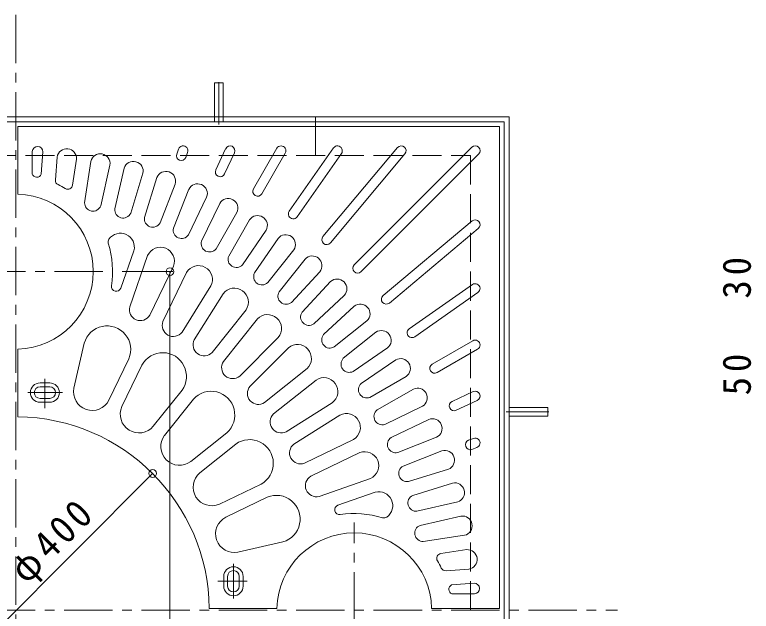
# Model space of a CAD drawing. Units: millimetres at full size, sheet at 1:10, with parts at other scales. Extents: x -1518 to 1779, y -1367 to 1135.
# Drawn here: x -821 to -60, y 518 to 1135 of the extents above; entities that cross this region are included whole.
import ezdxf

# ---------------------------------------------------------------- set-up
doc = ezdxf.new("R2010")
doc.units = ezdxf.units.MM
doc.header["$LTSCALE"] = 10
doc.header["$PDMODE"] = 32
doc.header["$PDSIZE"] = 8
doc.linetypes.add('CHAIN1', pattern=[8, 5, -1, 1, -1])
doc.linetypes.add('DASHED3', pattern=[4, 3, -1])
for name, color, linetype, lineweight in [('0-0_通り芯', 3, 'Continuous', 9), ('0-1_躯体', 2, 'Continuous', 9), ('0-4_その他', 7, 'Continuous', 9), ('1-4_1-4ﾚｲﾔ', 7, 'Continuous', 9)]:
    doc.layers.add(name, color=color, linetype=linetype, lineweight=lineweight)
doc.styles.add('ＭＳ ゴシック', font='')
doc.styles.get('ＭＳ ゴシック').set_extended_font_data('MS Gothic')

msp = doc.modelspace()

# ---------------------------------------------------------------- linework, layer by layer
at = {"layer": '0-0_通り芯'}
for p, q in [((-320, 1019.34), (-818, 1019.34)), ((-818, 1019.34), (-818, 949.32)), ((-320, 1019.34), (-320, 521.34)), ((-348.54, 997.88), (-469.98, 876.43)), ((-803, 993.62), (-803, 970.27)), ((-792.01, 993.21), (-793.75, 969.93)), ((-651.81, 996.05), (-653.69, 990.9)), ((-642.42, 992.63), (-644.29, 987.48)), ((-603.04, 996.45), (-613.22, 974.61)), ((-593.97, 992.23), (-604.16, 970.38)), ((-550.09, 996.84), (-574.33, 954.85)), ((-541.43, 991.84), (-565.67, 949.85)), ((-491.5, 997.21), (-537.31, 931.79)), ((-483.31, 991.47), (-529.12, 926.05)), ((-425.26, 997.55), (-502.44, 905.58)), ((-417.6, 991.13), (-494.78, 899.15)), ((-341.46, 990.81), (-462.91, 869.36)), ((-777.37, 987.81), (-779.14, 964.18)), ((-757.32, 985.55), (-761.34, 958.82)), ((-742.48, 983.32), (-748.92, 940.62)), ((-722.65, 979.56), (-732.26, 937.47)), ((-708.03, 976.22), (-717.63, 934.13)), ((-688.53, 971), (-701.26, 929.74)), ((-674.2, 966.58), (-686.92, 925.32)), ((-655.14, 959.91), (-670.92, 919.72)), ((-641.18, 954.43), (-656.95, 914.24)), ((-622.68, 946.35), (-641.41, 907.45)), ((-609.17, 939.85), (-627.9, 900.95)), ((-591.32, 930.41), (-612.91, 893.02)), ((-578.33, 922.91), (-599.92, 885.52)), ((-348.21, 921.74), (-440.19, 844.57)), ((-341.79, 914.08), (-433.76, 836.9)), ((-561.24, 912.17), (-585.56, 876.5)), ((-548.84, 903.72), (-573.17, 868.05)), ((-532.61, 891.73), (-559.53, 857.98)), ((-697.89, 891.02), (-711.4, 852.42)), ((-683.73, 886.07), (-702.3, 833.01)), ((-520.88, 882.38), (-547.8, 848.63)), ((-657.04, 875.01), (-681.43, 824.37)), ((-643.53, 868.5), (-667.92, 817.86)), ((-505.58, 869.21), (-534.95, 837.56)), ((-618.24, 854.53), (-648.15, 806.93)), ((-494.61, 859.03), (-523.97, 827.38)), ((-347.87, 856.04), (-413.29, 810.23)), ((-605.54, 846.55), (-635.45, 798.95)), ((-342.13, 847.84), (-407.56, 802.03)), ((-480.33, 844.76), (-511.98, 815.39)), ((-470.13, 833.76), (-501.78, 804.4)), ((-581.98, 829.83), (-617.03, 785.88)), ((-570.26, 820.48), (-605.3, 776.53)), ((-456.96, 818.46), (-490.72, 791.55)), ((-548.72, 801.23), (-588.46, 761.48)), ((-447.61, 806.73), (-481.36, 779.82)), ((-749.27, 795.52), (-759.89, 749.01)), ((-347.5, 797.91), (-389.49, 773.67)), ((-818, 789.37), (-818, 719.33)), ((-538.11, 790.63), (-577.86, 750.88)), ((-435.62, 790.5), (-471.29, 766.18)), ((-342.5, 789.25), (-384.49, 765.01)), ((-703.1, 779.37), (-723.81, 736.37)), ((-427.17, 778.1), (-462.84, 753.78)), ((-689.59, 772.86), (-710.29, 729.87)), ((-518.86, 769.09), (-562.81, 734.04)), ((-785, 754.34), (-795, 754.34)), ((-509.51, 757.36), (-553.46, 722.31)), ((-416.43, 761.01), (-453.82, 739.42)), ((-785, 750.34), (-795, 750.34)), ((-648.17, 746.84), (-677.93, 709.53)), ((-408.93, 748.02), (-446.32, 726.43)), ((-347.11, 745.37), (-368.96, 735.18)), ((-785, 738.34), (-795, 738.34)), ((-785, 734.34), (-795, 734.34)), ((-636.44, 737.49), (-666.2, 700.17)), ((-492.79, 733.8), (-540.39, 703.89)), ((-342.89, 736.31), (-364.73, 726.12)), ((-399.5, 730.18), (-438.4, 711.44)), ((-484.81, 721.1), (-532.41, 691.19)), ((-392.99, 716.66), (-431.89, 697.93)), ((-601.86, 702.9), (-639.16, 673.15)), ((-470.84, 695.81), (-521.48, 671.42)), ((-384.91, 698.16), (-425.1, 682.39)), ((-346.71, 696.93), (-351.86, 695.05)), ((-592.5, 691.17), (-629.81, 661.42)), ((-343.29, 687.53), (-348.44, 685.65)), ((-464.33, 682.3), (-514.98, 657.91)), ((-379.44, 684.2), (-419.62, 668.42)), ((-372.77, 665.15), (-414.02, 652.42)), ((-453.27, 655.61), (-506.33, 637.04)), ((-566.48, 649.75), (-609.47, 629.05)), ((-368.35, 650.81), (-409.6, 638.09)), ((-448.32, 641.45), (-486.92, 627.94)), ((-559.97, 636.24), (-602.97, 615.53)), ((-363.12, 631.32), (-405.21, 621.71)), ((-359.78, 616.69), (-401.87, 607.08)), ((-356.03, 596.86), (-398.72, 590.42)), ((-543.82, 590.07), (-590.34, 579.45)), ((-353.79, 582.03), (-380.52, 578)), ((-351.53, 561.97), (-375.16, 560.2)), ((-605, 554.34), (-605, 544.34)), ((-601, 554.34), (-601, 544.34)), ((-589, 554.34), (-589, 544.34)), ((-585, 554.34), (-585, 544.34)), ((-346.14, 547.33), (-369.41, 545.59)), ((-345.72, 536.34), (-369.07, 536.34)), ((-549.98, 521.34), (-620.01, 521.34)), ((-320, 521.34), (-390.03, 521.34))]:
    msp.add_line(p, q, dxfattribs=at)
at = {"layer": '0-0_通り芯', "linetype": 'CHAIN1'}
for p, q in [((-729.99, 869.34), (-910.01, 869.34)), ((-790, 758.62), (-790, 728.33)), ((-771.91, 744.34), (-807.66, 744.34)), ((-470, 428.64), (-470, 610.04)), ((-595, 567.43), (-595, 531.68)), ((-580.72, 549.34), (-611.01, 549.34))]:
    msp.add_line(p, q, dxfattribs=at)
at = {"layer": '0-0_通り芯'}
for centre, radius, start, end in [((-797.51, 993.31), 5.5, 358.93665, 176.77235), ((-647.11, 994.34), 5, 339.99919, 160.00015), ((-598.5, 994.34), 5, 334.99922, 154.99922), ((-545.76, 994.34), 5, 329.99878, 149.99982), ((-487.4, 994.34), 5, 324.99985, 145.00031), ((-421.43, 994.34), 5, 320.0007, 139.99852), ((-345, 994.34), 5, 315.00201, 135.00201), ((-767.39, 986.29), 10.1, 355.82237, 171.29968), ((-732.64, 981.05), 10.1, 351.53619, 167.0135), ((-648.99, 989.19), 5, 160.00015, 339.99919), ((-698.38, 973.23), 10.1, 347.25143, 162.72874), ((-798.31, 972), 5, 200.15434, 335.56192), ((-664.8, 962.87), 10.1, 342.96523, 158.44254), ((-608.69, 972.5), 5, 154.99922, 334.99922), ((-774.16, 963.8), 5, 175.71516, 244.1129), ((-632.09, 950.02), 10.1, 338.67944, 154.15675), ((-820, 869.34), 100, 59.23357, 64.11272), ((-766.29, 959.56), 5, 239.23537, 351.42909), ((-570, 952.35), 5, 150.00124, 329.99878), ((-820, 869.34), 80, 271.43251, 88.56749), ((-600.43, 934.78), 10.1, 334.39337, 149.87068), ((-740.32, 940.47), 8.6, 178.95305, 339.60246), ((-709.07, 933.33), 8.6, 174.66684, 335.31625), ((-533.21, 928.92), 5, 144.99892, 324.9996), ((-678.44, 923.88), 8.6, 170.38066, 331.03008), ((-570, 917.2), 10.1, 330.10834, 145.58565), ((-345, 917.91), 5, 310.00148, 129.9993), ((-648.61, 912.17), 8.6, 166.09579, 326.74521), ((-711.88, 894.63), 14.45, 345.55611, 144.75714), ((-540.96, 897.41), 10.1, 325.82178, 141.29909), ((-719.6, 900.08), 5, 144.75635, 197.02362), ((-619.73, 898.26), 8.6, 161.8093, 322.45871), ((-498.61, 902.36), 5, 140.0007, 319.99852), ((-820, 869.34), 100, 351.63696, 17.02238), ((-670.54, 880.16), 14.45, 339.12807, 155.86943), ((-591.97, 882.23), 8.6, 157.52435, 318.17377), ((-513.49, 875.49), 10.1, 321.53671, 137.01402), ((-466.45, 872.89), 5, 135, 315), ((-631.08, 861.16), 14.45, 332.69882, 149.44019), ((-565.49, 864.18), 8.6, 153.23898, 313.8884), ((-487.75, 851.61), 10.1, 317.27174, 132.74905), ((-716.12, 854.07), 5, 171.63824, 340.71397), ((-345, 851.94), 5, 304.99969, 125.00015), ((-594, 837.86), 14.45, 326.27039, 143.01175), ((-540.43, 844.19), 8.6, 148.95361, 309.60303), ((-436.98, 840.74), 5, 130.00148, 309.9993), ((-691.27, 830.13), 11.4, 165.39037, 329.60803), ((-463.85, 825.85), 10.1, 312.98604, 128.46335), ((-559.76, 810.55), 14.45, 319.84167, 136.58304), ((-516.95, 822.41), 8.6, 144.68369, 305.3331), ((-657.28, 813.76), 11.4, 158.96284, 323.18051), ((-725.71, 788.82), 24.5, 337.32121, 164.12312), ((-441.94, 798.38), 10.1, 308.70032, 124.17763), ((-410.42, 806.13), 5, 125.0004, 305.00108), ((-495.15, 798.91), 8.6, 140.39798, 301.04739), ((-625.34, 793.69), 11.4, 152.53371, 316.75137), ((-528.79, 779.58), 14.45, 313.41658, 130.15794), ((-345, 793.58), 5, 300.00018, 120.00122), ((-668.11, 761.08), 24.5, 324.46439, 151.2663), ((-475.17, 773.85), 8.6, 136.11226, 296.76167), ((-422.14, 769.34), 10.1, 304.41461, 119.89192), ((-595.84, 770.17), 11.4, 146.10472, 310.32239), ((-386.99, 769.34), 5, 120.00122, 299.99876), ((-795, 744.34), 10, 90, 270), ((-785, 744.34), 10, 270, 90), ((-501.49, 745.34), 14.45, 306.98801, 123.72937), ((-795, 744.34), 6, 90, 270), ((-785, 744.34), 6, 270, 90), ((-740.96, 745.21), 19.3, 168.66425, 332.74161), ((-569.17, 743.5), 11.4, 139.67731, 303.89497), ((-457.11, 747.37), 8.6, 131.82655, 292.47597), ((-404.57, 738.91), 10.1, 300.12889, 115.6062), ((-618.12, 721.22), 24.5, 311.59117, 138.39308), ((-345, 740.84), 5, 295.00078, 115.00078), ((-366.85, 730.65), 5, 115.00078, 295.00078), ((-692.69, 721.96), 19.3, 155.80695, 319.88431), ((-441.08, 719.61), 8.6, 127.54083, 288.19025), ((-820, 519.34), 200, 0.57295, 89.42705), ((-545.65, 714.01), 11.4, 133.24873, 297.4664), ((-478.18, 708.26), 14.45, 300.55943, 117.3008), ((-389.32, 707.25), 10.1, 295.84319, 111.3205), ((-650.79, 688.55), 19.3, 142.97269, 307.05005), ((-578.26, 671.24), 24.5, 298.73402, 125.53593), ((-427.17, 690.74), 8.6, 123.25513, 283.90454), ((-350.15, 690.35), 5, 110.00081, 289.99985), ((-345, 692.23), 5, 289.99985, 110.00081), ((-525.58, 682.06), 11.4, 126.82016, 291.03783), ((-459.18, 668.8), 14.45, 294.13086, 110.87222), ((-376.48, 674.54), 10.1, 291.55746, 107.03477), ((-415.46, 660.9), 8.6, 118.96941, 279.61882), ((-617.38, 646.66), 19.3, 130.11554, 294.1929), ((-509.21, 648.08), 11.4, 120.39159, 284.60925), ((-366.12, 640.96), 10.1, 287.27176, 102.74907), ((-444.71, 627.46), 14.45, 305.24261, 104.44365), ((-550.52, 613.64), 24.5, 285.87688, 112.67879), ((-406.01, 630.27), 8.6, 114.6837, 275.33311), ((-485.27, 623.22), 5, 109.28603, 278.36176), ((-470, 519.34), 100, 72.97762, 98.36304), ((-594.13, 598.38), 19.3, 117.25839, 281.33575), ((-439.26, 619.74), 5, 252.97638, 305.24365), ((-358.29, 606.7), 10.1, 282.98604, 98.46335), ((-398.87, 599.02), 8.6, 110.39798, 271.04739), ((-470, 519.34), 80, 1.43251, 178.56749), ((-353.06, 571.95), 10.1, 278.70032, 94.17763), ((-379.78, 573.05), 5, 98.57091, 210.76463), ((-595, 554.34), 10, 0, 180), ((-470, 519.34), 100, 25.88728, 30.76643), ((-595, 554.34), 6, 0, 180), ((-375.54, 565.18), 5, 205.8871, 274.28484), ((-595, 544.34), 10, 180, 0), ((-595, 544.34), 6, 180, 0), ((-367.34, 541.04), 5, 114.43808, 249.84566), ((-346.03, 541.83), 5.5, 273.22765, 91.06335)]:
    msp.add_arc(centre, radius, start, end, dxfattribs=at)
at = {"layer": '0-1_躯体', "linetype": 'CHAIN1'}
for p, q in [((-820, 1134.88), (-820, -105.73)), ((-610, 1021.35), (-610, 1065.36)), ((-312.99, 724.34), (-268.98, 724.34)), ((-1170, 519.34), (-197.96, 519.34))]:
    msp.add_line(p, q, dxfattribs=at)
at = {"layer": '0-1_躯体'}
for p, q in [((-605.5, 1064.34), (-614.5, 1064.34)), ((-614.5, 1024.34), (-614.5, 1064.34)), ((-605.5, 1024.34), (-605.5, 1064.34)), ((-510, 1029.34), (-510, 1019.34)), ((-1325, 1024.34), (-315, 1024.34)), ((-315, 1024.34), (-315, 14.34)), ((-310, 728.84), (-270, 728.84)), ((-270, 728.84), (-270, 719.84)), ((-310, 719.84), (-270, 719.84))]:
    msp.add_line(p, q, dxfattribs=at)
at = {"layer": '0-1_躯体', "linetype": 'DASHED3'}
msp.add_line((-510, 1019.34), (-510, 989.34), dxfattribs=at)
at = {"layer": '0-1_躯体'}
msp.add_lwpolyline([(-1330, 9.34), (-1330, 1029.34), (-310, 1029.34), (-310, 9.34)], close=True, dxfattribs=at)
at = {"layer": '0-1_躯体', "linetype": 'DASHED3'}
msp.add_lwpolyline([(-1290, 49.34), (-1290, 989.34), (-350, 989.34), (-350, 49.34)], close=True, dxfattribs=at)
at = {"layer": '0-4_その他'}
for p, q in [((-657.69, 869.34), (-709.99, 869.34)), ((-660.69, 869.34), (-660.69, 169.34)), ((-961.42, 377.92), (-678.58, 660.76))]:
    msp.add_line(p, q, dxfattribs=at)
for p in [(-660.69, 869.34), (-678.58, 660.76)]:
    msp.add_point(p, dxfattribs=at)

# ---------------------------------------------------------------- texts
at = {"layer": '0-4_その他', "color": 2, "insert": (-803.4, 539.42), "char_height": 29.33, "attachment_point": 7, "rotation": 45, "style": 'ＭＳ ゴシック'}
msp.add_mtext('\\T1.21;\\W0.95;φ400', dxfattribs=at)
at = {"layer": '1-4_1-4ﾚｲﾔ', "color": 2, "char_height": 29.33, "attachment_point": 7, "rotation": 90, "style": 'ＭＳ ゴシック'}
for s, insert in [('\\T1.27;\\W0.95;30', (-59.51, 841.48)), ('\\T1.27;\\W0.95;50', (-59.51, 741.48))]:
    msp.add_mtext(s, dxfattribs=dict(at, insert=insert))

doc.saveas('drawing.dxf')
